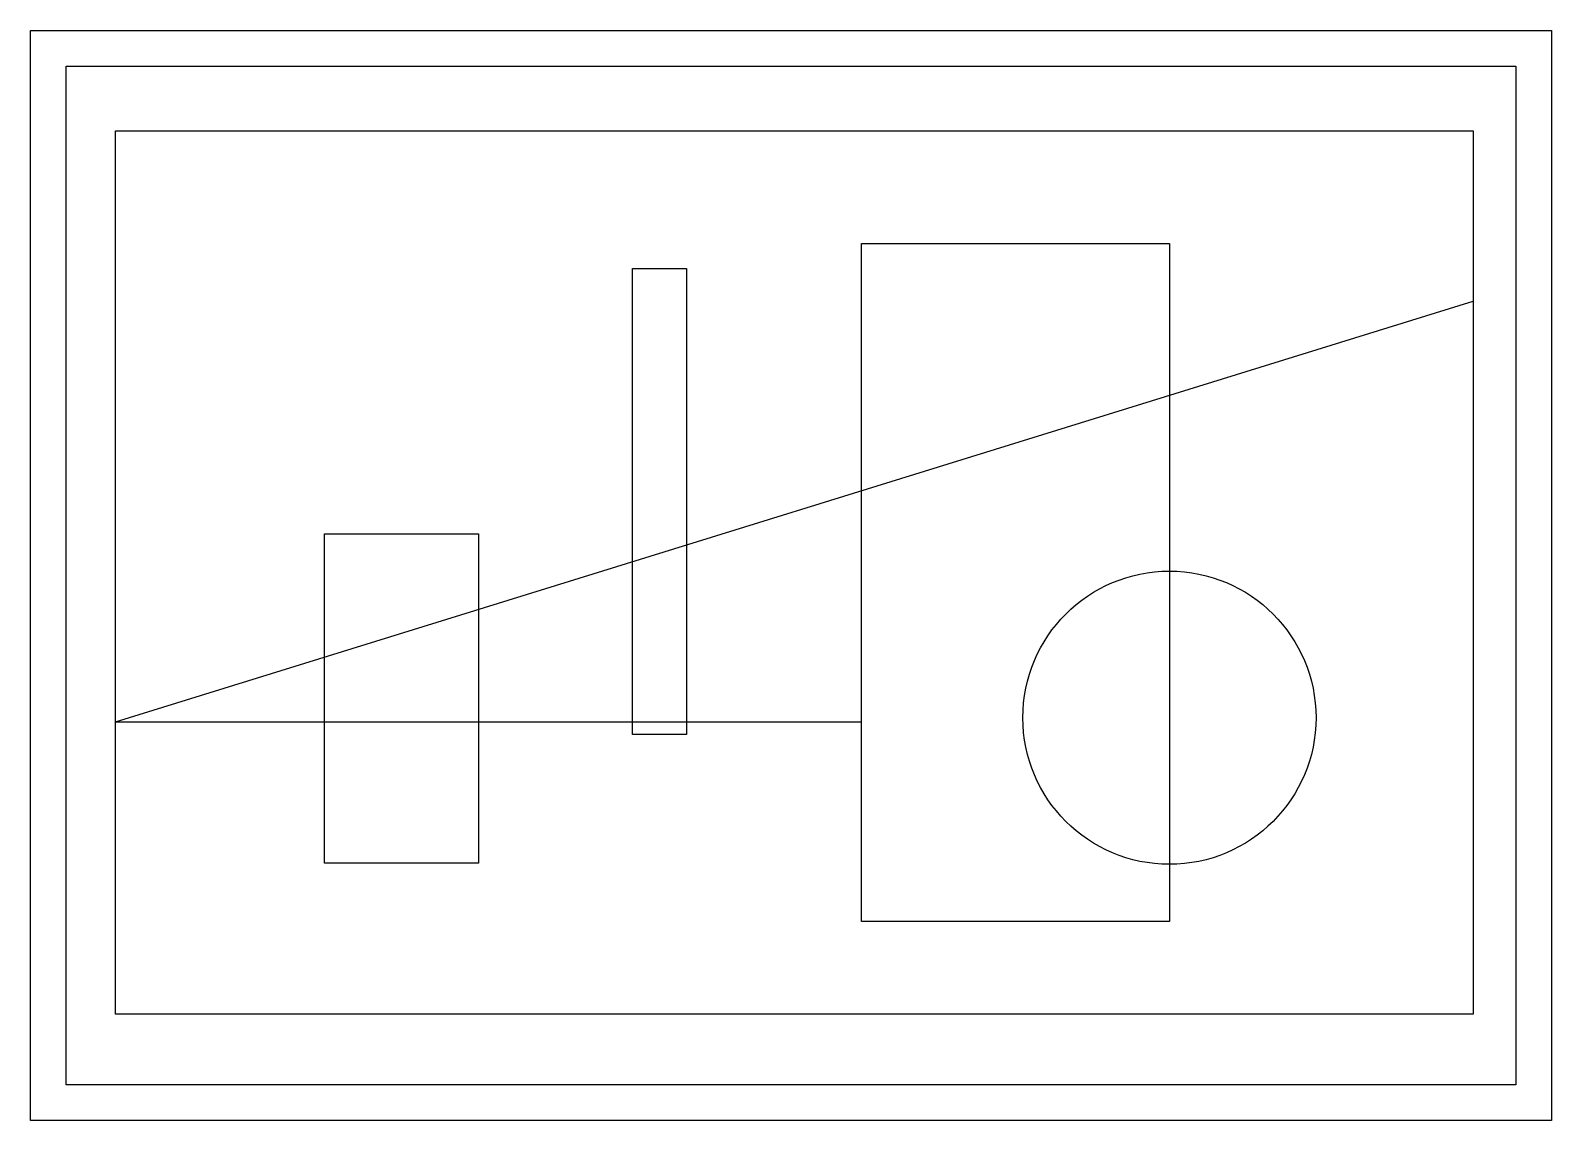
# Model space of a CAD drawing. Header units: inches. Extents: x 10 to 52.5, y 12.2 to 37.
# Drawn here: x 15.2746 to 15.6989, y 14.5109 to 14.815 of the extents above; entities that cross this region are included whole.
import ezdxf

# ---------------------------------------------------------------- set-up
doc = ezdxf.new("R2010")
doc.units = ezdxf.units.IN
doc.header["$MEASUREMENT"] = 0
doc.layers.add('02', color=2, linetype='Continuous')
doc.layers.add('4', color=4, linetype='Continuous')

msp = doc.modelspace()

# ---------------------------------------------------------------- linework, layer by layer
at = {"layer": '02'}
for q in [(15.67709, 14.73946), (15.50641, 14.62214)]:
    msp.add_line((15.29828, 14.62214), q, dxfattribs=at)
for points in [[(15.27456, 14.81499), (15.69894, 14.81499), (15.69894, 14.51094), (15.27456, 14.51094)], [(15.50641, 14.75553), (15.59233, 14.75553), (15.59233, 14.56646), (15.50641, 14.56646)], [(15.44255, 14.74857), (15.45764, 14.74857), (15.45764, 14.61866), (15.44255, 14.61866)], [(15.35663, 14.67461), (15.39959, 14.67461), (15.39959, 14.5827), (15.35663, 14.5827)]]:
    msp.add_lwpolyline(points, close=True, dxfattribs=at)
msp.add_circle((15.59233, 14.6233), 0.04089, dxfattribs=at)
at = {"layer": '4'}
for points in [[(15.28456, 14.80499), (15.68894, 14.80499), (15.68894, 14.52094), (15.28456, 14.52094)], [(15.29828, 14.78703), (15.67709, 14.78703), (15.67709, 14.54057), (15.29828, 14.54057)]]:
    msp.add_lwpolyline(points, close=True, dxfattribs=at)

doc.saveas('drawing.dxf')
